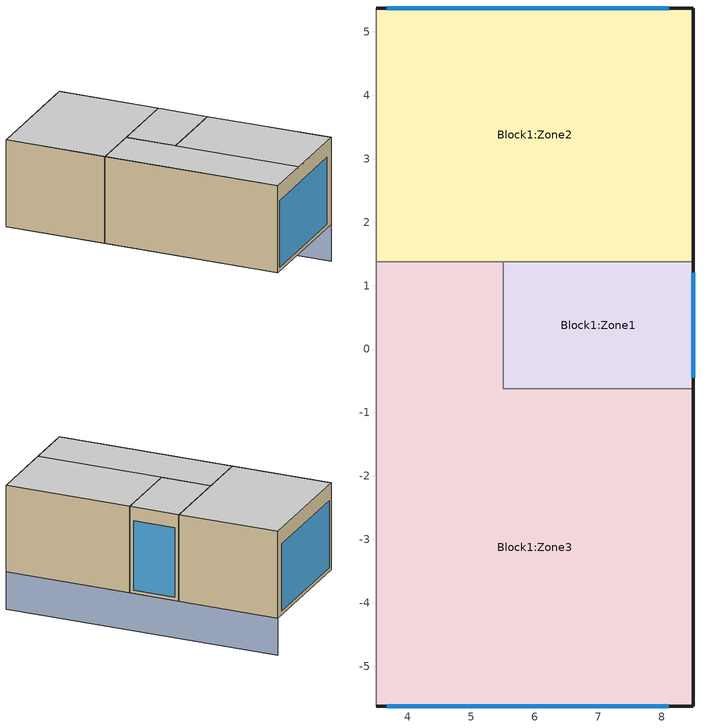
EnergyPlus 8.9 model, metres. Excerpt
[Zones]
Block1:Zone3
 floor adiabatic (Project internal floor): 5.5,-0.62 3.5,-0.62 3.5,1.38 5.5,1.38 z0; 8.5,-5.62 3.5,-5.62 3.5,-0.62 8.5,-0.62 z0
 wall outside (_Wall): 3.5,-5.62 8.5,-5.62 8.5,-0.62 z0:3.5
 wall to Block1:Zone1 (Project partition): 8.5,-0.62 5.5,-0.62 5.5,1.38 z0:3.5
 wall to Block1:Zone2 (Project partition): 5.5,1.38 3.5,1.38 z0:3.5
 wall adiabatic (Project partition): 3.5,1.38 3.5,-5.62 z0:3.5
 window (1001): 3.67,-5.62 8.11,-5.62 z0.14:2.85
 ceiling adiabatic (Project internal floor_Reversed): 5.5,-5.62 8.5,-5.62 8.5,-0.62 5.5,-0.62 z3.5; 3.5,-5.62 5.5,-5.62 5.5,1.38 3.5,1.38 z3.5
Block1:Zone1
 floor adiabatic (Project internal floor): 8.5,-0.62 5.5,-0.62 5.5,1.38 8.5,1.38 z0
 wall outside (_Wall): 8.5,-0.62 8.5,1.38 z0:3.5
 wall to Block1:Zone2 (Project partition): 8.5,1.38 5.5,1.38 z0:3.5
 window (1001): 8.5,-0.45 8.5,1.21 z0.14:2.95
 ceiling adiabatic (Project internal floor_Reversed): 5.5,-0.62 8.5,-0.62 8.5,1.38 5.5,1.38 z3.5
Block1:Zone2
 floor adiabatic (Project internal floor): 8.5,1.38 3.5,1.38 3.5,5.38 8.5,5.38 z0
 wall outside (_Wall): 8.5,1.38 8.5,5.38 3.5,5.38 z0:3.5
 wall adiabatic (Project partition): 3.5,5.38 3.5,1.38 z0:3.5
 window (1001): 8.11,5.38 3.67,5.38 z0.14:2.85
 ceiling adiabatic (Project internal floor_Reversed): 3.5,1.38 8.5,1.38 8.5,5.38 3.5,5.38 z3.5
shading: 3.5,-5.62 3.5,5.38 z0:3.5; 8.5,-5.62 8.5,5.38 z-1.5:0
[Site:Location]
GinevraResidence (O1-O1:31-12)  (01-01:31-12): Latitude=46.25; Longitude=6.13; Time Zone=1; Elevation {m}=416
[Site:GroundTemperature:BuildingSurface]
18, 18, 18, 18, 18, 18, 18, 18, 18, 18, 18, 18
[Site:GroundTemperature:Deep]
14, 14, 14, 14, 14, 14, 14, 14, 14, 14, 14, 14
[Site:GroundTemperature:Shallow]
14, 14, 14, 14, 14, 14, 14, 14, 14, 14, 14, 14
[Site:GroundTemperature:FCfactorMethod]
January FCfactorMethod ground temperature {C}=2.79; Februry FCfactorMethod ground temperature {C}=2.05; March FCfactorMethod ground temperature {C}=3.37; April FCfactorMethod ground temperature {C}=5.43; May FCfactorMethod ground temperature {C}=10.84; June FCfactorMethod ground temperature {C}=15.02; July FCfactorMethod ground temperature {C}=17.83; August FCfactorMethod ground temperature {C}=18.69; September FCfactorMethod ground temperature {C}=17.23; October FCfactorMethod ground temperature {C}=13.99; November FCfactorMethod ground temperature {C}=9.66; December FCfactorMethod ground temperature {C}=5.64
[Site:GroundReflectance]
0.2, 0.2, 0.2, 0.2, 0.2, 0.2, 0.2, 0.2, 0.2, 0.2, 0.2, 0.2
[Site:GroundReflectance:SnowModifier]
2, 2
[SizingPeriod:DesignDay] Day of Month=15; Humidity Condition Type=WetBulb; Barometric Pressure {N/M**2}=96426.3; Wind Direction {Degrees N=0, S=180}=0; Rain Indicator=No; Snow on ground indicator=No
Name | Month | Day Type -- used for schedules | Maximum Dry-Bulb Temperature {C} | Daily Dry-Bulb Temperature Range {C} | Wetbulb at Maximum Dry-Bulb{C} | Wind Speed {m/s} | Daylight Savings Time Indicator | Solar Model Indicator | Clearness {0.0 to 1.2} | Max Dry-Bulb {C} | Daily Temp Range {C} | Wet-Bulb at Max {C} | Wind Speed {M/Sec} | Clearness {0.0 to 1.2} - gives no sun (but does include long wave radiant heat exchange with sky)
Summer Design Day in GinevraResidence (O1-O1:31-12) Jul | 7 | SummerDesignDay | 33.1 | 14.4 | 19.6 | 0 | Yes | ASHRAEClearSky | 0.98
Summer Design Day in GinevraResidence (O1-O1:31-12) Aug | 8 | SummerDesignDay | 33.8 | 14.9 | 19.7 | 0 | Yes | ASHRAEClearSky | 0.98
Summer Design Day in GinevraResidence (O1-O1:31-12) Sep | 9 | SummerDesignDay | 27.8 | 12.8 | 18.6 | 0 | Yes | ASHRAEClearSky | 0.98
Winter Design Day in GinevraResidence (O1-O1:31-12) | 1 | WinterDesignDay |  |  |  |  | No |  |  | -6.2 | 0 | -6.2 | 11.2 | 0
[Building]
Building: North Axis=0; Terrain=Suburbs; Loads Convergence Tolerance=.04; Temperature Convergence Tolerance=.4; Solar Distribution=FullExterior; Maximum number of warmup days=25; Minimum number of warmup days=6
[Material:NoMass]
5_RVAL_2: Roughness=Rough; Resistance {m2-K/w}=.15; Thermal Emittance=0.9; Solar Absorptance=0.7; Visible Absorptance=0.7
[Construction]
Project internal floor; Project internal floor_Reversed; Project internal mass: Cast Concrete (Dense)_.1
Project partition: Gypsum Plasterboard_.O25, 5_RVAL_2, Gypsum Plasterboard_.O25
_Wall: Brickwork Outer_.1, XPS Extruded Polystyrene  - CO2 Blowing_.O792, Concrete Block (Medium)_.1, Gypsum Plastering_.O13
1001: 40, 1004, 2, 1004, 41
[WindowMaterial:Gas]
1004: Gas type (Air - Argon - Krypton - Xenon - SF6 - Custom)=Argon; Thickness {m}=.013
[WindowMaterial:Glazing] Optical data type {SpectralAverage or Spectral}=SpectralAverage; Thickness {m}=.003; IR transmittance at normal incidence=0; Conductivity {W/m-K}=.9; Dirt Correction Factor for Solar and Visible Transmittance=1
Name | Solar transmittance at normal incidence | Solar reflectance at normal incidence: front side | Solar reflectance at normal incidence: back side | Visible transmittance at normal incidence | Visible reflectance at normal incidence: front side | Visible reflectance at normal incidence: back side | IR emissivity: front side | IR emissivity: back side
2 | .837 | .075 | .075 | .898 | .081 | .081 | .84 | .84
40 | .63 | .19 | .22 | .85 | .056 | .079 | .84 | .1
41 | .63 | .22 | .19 | .85 | .079 | .056 | .1 | .84
[Material] Roughness=Rough; Thermal Emittance=0.9
Name | Thickness {m} | Conductivity {w/m-K} | Density {kg/m3} | Specific Heat {J/kg-K} | Solar Absorptance | Visible Absorptance
Cast Concrete (Dense)_.1 | .1 | 1.4 | 2100 | 840 | 0.6 | 0.6
Gypsum Plasterboard_.O25 | .025 | 0.25 | 900 | 1000 | 0.5 | 0.5
Brickwork Outer_.1 | .1 | 0.84 | 1700 | 800 | 0.7 | 0.7
XPS Extruded Polystyrene  - CO2 Blowing_.O792 | .0792 | 0.034 | 35 | 1400 | 0.6 | 0.6
Concrete Block (Medium)_.1 | .1 | 0.51 | 1400 | 1000 | 0.6 | 0.6
Gypsum Plastering_.O13 | .013 | 0.4 | 1000 | 1000 | 0.5 | 0.5
[Zone] Relative North (to building)=0; Zone Type=1; Zone multiplier=1; Zone inside convection algorithm=TARP; Part Of Total Floor Area=Yes
Name | Zone volume | Floor Area
Block1:Zone3 | 85.5735 | 25.1687
Block1:Zone1 | 16.5415 | 4.8651
Block1:Zone2 | 57.2221 | 16.83
[PEOPLE] Number of People SCHEDULE=TM59_Kitchen_Occ; Number of People Calculation Method=People/Area; People per Zone Floor Area=.0237; radiant fraction=.3; User Specified Sensible Fraction=AutoCalculate; CO2 generation rate per unit of activity level (units m3/s-W=3.82e-08; Enable ASHRAE 55 comfort warnings=No; MRT Calculation Type=ZoneAveraged; Work Efficiency SCHEDULE Name (0.0-1.0,real)=Work efficiency; Clothing Insulation Calculation Method=ClothingInsulationSchedule; Air Velocity SCHEDULE Name (units m/s, real)=AirVelocitySchedule
Name | Zone | Activity level SCHEDULE Name (units W/person, real) | Clothing Insulation SCHEDULE Name (real)
People Block1:Zone3 | Block1:Zone3 | Activity Schedule 157 | Clothing Schedule 157
People Block1:Zone1 | Block1:Zone1 | Activity Schedule 166 | Clothing Schedule 166
People Block1:Zone2 | Block1:Zone2 | Activity Schedule 173 | Clothing Schedule 173
[Lights] Lighting SCHEDULE=TM59_Default_Light; Design Level calculation method=Watts/Area; Watts per Zone Area {W/m2}=2.5; Return Air Fraction=0; Radiant fraction=.42; Fraction Visible=.18; Fraction Replaceable=1
Name | Zone
Block1:Zone3 | Block1:Zone3
Block1:Zone1 | Block1:Zone1
Block1:Zone2 | Block1:Zone2
[OtherEquipment] Fuel Type=Electricity; Equipment SCHEDULE=TM59_Kitchen_Occ; Design Level calculation method=EquipmentLevel; Latent fraction=0; Radiant fraction=0; Fraction Lost=1; Carbon Dioxide Generation Rate=0
Name | Zone | Design Equipment Level (W) | End-use category
Block1:Zone3 pump etc | Block1:Zone3 | 629.2175 | ELECTRIC EQUIPMENT#Block1:Zone3#07
Block1:Zone1 pump etc | Block1:Zone1 | 121.6275 | ELECTRIC EQUIPMENT#Block1:Zone1#07
Block1:Zone2 pump etc | Block1:Zone2 | 420.75 | ELECTRIC EQUIPMENT#Block1:Zone2#07
[WaterUse:Equipment] DHW SCHEDULE=Dwell_DomCommonAreas_Occ
Name | Peak Volumetric Flow Rate {m3/s} | Target Temperature Schedule | Hot Water Supply Temperature Schedule | Cold Water Supply Temperature Schedule | Zone
DHW Block1:Zone3 | 6.11739e-07 | DHW Supply Temperature Block1:Zone3 | DHW Supply Temperature Block1:Zone3 | DHW Mains Temperature Block1:Zone3 | Block1:Zone3
DHW Block1:Zone1 | 1.18249e-07 | DHW Supply Temperature Block1:Zone1 | DHW Supply Temperature Block1:Zone1 | DHW Mains Temperature Block1:Zone1 | Block1:Zone1
DHW Block1:Zone2 | 4.09063e-07 | DHW Supply Temperature Block1:Zone2 | DHW Supply Temperature Block1:Zone2 | DHW Mains Temperature Block1:Zone2 | Block1:Zone2
[Daylighting:Controls] Daylighting Method=SplitFlux; Availability Schedule=On; Lighting Control Type=Continuous; Minimum Input Power Fraction for Continuous or ContinuousOff Dimming Control=.1; Minimum Light Output Fraction for Continuous or ContinuousOff Dimming Control=0.1; Number of Stepped Control Steps=1; Probability Lighting will be Reset When Needed in Manual Stepped Control=1; Glare Calculation Azimuth Angle of View Direction Clockwise from Zone y-Axis=0; Maximum Allowable Discomfort Glare Index=22; DElight Gridding Resolution=1; Fraction of Zone Controlled by Reference Point 1=1; Illuminance Setpoint at Reference Point 1 {lux}=100
Name | Zone | Glare Calculation Daylighting Reference Point | Daylighting Reference Point 1
Block1:Zone3 | Block1:Zone3 | Block1:Zone3 Ref Point 1 | Block1:Zone3 Ref Point 1
Block1:Zone1 | Block1:Zone1 | Block1:Zone1 Ref Point 1 | Block1:Zone1 Ref Point 1
Block1:Zone2 | Block1:Zone2 | Block1:Zone2 Ref Point 1 | Block1:Zone2 Ref Point 1
[ZoneInfiltration:DesignFlowRate] Infiltration SCHEDULE=On 24/7; Design Volume Flow Rate calculation method=Flow/zone; Constant Term Coefficient=1; Temperature Term Coefficient=0; Velocity Term Coefficient=0; Velocity Squared Term Coefficient=0
Name | Zone | Design Volume Flow Rate (m3/s)
Block1:Zone3 Infiltration | Block1:Zone3 | .016639
Block1:Zone1 Infiltration | Block1:Zone1 | .003216
Block1:Zone2 Infiltration | Block1:Zone2 | .011127
[InternalMass]
Block1:Zone3 Internal mass: Construction=Project internal mass; Name of Associated Thermal Zone=Block1:Zone3; Total area exposed to Zone {m2}=12
[Sizing:Zone] Zone Cooling Design Supply Air Temperature Input Method=SupplyAirTemperature; Zone Cooling Design Supply Air Temperature (C)=12; Zone Cooling Design Supply Air Temperature Difference=0; Zone Heating Design Supply Air Temperature Input Method=SupplyAirTemperature; Zone Heating Design Supply Air Temperature (C)=35; Zone Heating Design Supply Air Temperature Difference=0; Zone Cooling Design Supply Air Humidity Ratio (kgWater/kgDryAir)=0.0077; Zone Heating Design Supply Air Humidity Ratio (kgWater/kgDryAir)=0.0156; Zone Heating Sizing Factor=1.25; Zone Cooling Sizing Factor=1.15; Cooling Design Air Flow Method=DesignDay; Cooling Minimum Air Flow Fraction=0; Heating Design Air Flow Method=DesignDay
Name | Design Specification Outdoor Air Object | Design Specification Zone Air Distribution Object
Block1:Zone3 | Block1:Zone3 | Block1:Zone3
Block1:Zone1 | Block1:Zone1 | Block1:Zone1
Block1:Zone2 | Block1:Zone2 | Block1:Zone2
[DesignSpecification:ZoneAirDistribution] Zone Air Distribution Effectiveness in Cooling Mode (dimensionless)=1; Zone Air Distribution Effectiveness in Heating Mode (dimensionless)=1
Block1:Zone3; Block1:Zone1; Block1:Zone2
[DesignSpecification:OutdoorAir] Outdoor Air Method=Sum; Outdoor Air Flow per Person {m3/s}=.01; Outdoor Air Flow per Zone Floor Area {m3/s-m2}=0; Outdoor Air Flow per Zone {m3/s}=0; Outdoor Air Flow Air Changes per Hour=0; Outdoor Air Flow Rate Fraction Schedule=TM59_Kitchen_Occ
Block1:Zone3; Block1:Zone1; Block1:Zone2
[ZoneControl:Thermostat]
Block1:Zone3 Thermostat: Block1:Zone3, Zone Control Type Sched, ThermostatSetpoint:DualSetpoint, Dual Setpoint - Zone Block1:Zone3
Block1:Zone1 Thermostat: Block1:Zone1, Zone Control Type Sched, ThermostatSetpoint:DualSetpoint, Dual Setpoint - Zone Block1:Zone1
Block1:Zone2 Thermostat: Block1:Zone2, Zone Control Type Sched, ThermostatSetpoint:DualSetpoint, Dual Setpoint - Zone Block1:Zone2
[ThermostatSetpoint:DualSetpoint]
Dual Setpoint - Zone Block1:Zone3: Block1:Zone3 Heating Setpoint Schedule, Block1:Zone3 Cooling SP Sch
Dual Setpoint - Zone Block1:Zone1: Block1:Zone1 Heating Setpoint Schedule, Block1:Zone1 Cooling SP Sch
Dual Setpoint - Zone Block1:Zone2: Block1:Zone2 Heating Setpoint Schedule, Block1:Zone2 Cooling SP Sch
[Zone equipment]
Block1:Zone3: Block1:Zone3 Ideal Loads Air
Block1:Zone1: Block1:Zone1 Ideal Loads Air
Block1:Zone2: Block1:Zone2 Ideal Loads Air
[ZoneHVAC:IdealLoadsAirSystem] Maximum Heating Supply Air Temperature {C}=35; Minimum Cooling Supply Air Temperature {C}=12; Maximum Heating Supply Air Humidity Ratio {kg-H2O/kg-air}=0.0156; Minimum Cooling Supply Air Humidity Ratio {kg-H2O/kg-air}=0.0077; Heating Limit=LimitCapacity; Maximum Heating Air Flow Rate {m3/s}=Autosize; Maximum Sensible Heating Capacity=Autosize; Cooling Limit=LimitFlowRateAndCapacity; Maximum Cooling Air Flow Rate {m3/s}=Autosize; Maximum Total Cooling Capacity=Autosize; Dehumidification Control Type=None; Humidification Control Type=None; Outdoor Air Economizer Type=NoEconomizer; Heat Recovery Type=None
Name | Heating Availability Schedule | Cooling availability schedule | Design Specification Outdoor Air Object
Block1:Zone3 Ideal Loads Air | Block1:Zone3 Heating Availability Sch | Block1:Zone3 Cooling Availability Sch | Block1:Zone3
Block1:Zone1 Ideal Loads Air | Block1:Zone1 Heating Availability Sch | Block1:Zone1 Cooling Availability Sch | Block1:Zone1
Block1:Zone2 Ideal Loads Air | Block1:Zone2 Heating Availability Sch | Block1:Zone2 Cooling Availability Sch | Block1:Zone2
[Schedule:Compact]
On; On 24/7: Any Number, Through: 12/31, For: AllDays, Until: 24:00, 1
Work efficiency: Any Number, Through: 12/31, For: AllDays, Until: 24:00, 0
AirVelocitySchedule: Any Number, Through: 12/31, For: AllDays, Until: 24:00, .137
Dwell_DomCommonAreas_Occ: Fraction, Through: 31 Dec, For: Weekdays SummerDesignDay, Until: 07:00, 0, Until: 08:00, 0.5, Until: 09:00, 1, Until: 10:00, 0.5, Until: 17:00, 0, Until: 18:00, 0.25, Until: 19:00, 0.5, Until: 20:00, 0.75, Until: 22:00, 1, Until: 23:00, 0.75, Until: 24:00, 0.25, For: Weekends, Until: 09:00, 0, Until: 21:00, 1, Until: 24:00, 0, For: Holidays, Until: 09:00, 0, Until: 21:00, 1, Until: 24:00, 0, For: WinterDesignDay AllOtherDays, Until: 24:00, 0
TM59_Default_Light: Fraction, Through: 31 Dec, For: Weekdays SummerDesignDay Weekends, Until: 18:00, 0, Until: 23:00, 1, Until: 24:00, 0, For: WinterDesignDay AllOtherDays, Until: 24:00, 0
Activity Schedule 157; Activity Schedule 166; Activity Schedule 173: Any Number, Through: 12/31, For: AllDays, Until: 24:00, 130
Clothing Schedule 157; Clothing Schedule 166; Clothing Schedule 173: Any Number, Through: 4/1, For: AllDays, Until: 24:00, 1, Through: 9/30, For: AllDays, Until: 24:00, .5, Through: 12/31, For: AllDays, Until: 24:00, 1
DHW Supply Temperature Block1:Zone3; DHW Supply Temperature Block1:Zone1; DHW Supply Temperature Block1:Zone2: Temperature, Through: 12/31, For: AllDays, Until: 24:00, 65
DHW Mains Temperature Block1:Zone3; DHW Mains Temperature Block1:Zone1; DHW Mains Temperature Block1:Zone2: Temperature, Through: 12/31, For: AllDays, Until: 24:00, 10
Block1:Zone3 Heating Setpoint Schedule; Block1:Zone1 Heating Setpoint Schedule; Block1:Zone2 Heating Setpoint Schedule: Temperature, Through: 31 Mar, For: AllDays, Until: 24:00, 20, Through: 30 Sep, For: AllDays, Until: 24:00, -50, Through: 31 Dec, For: AllDays, Until: 24:00, 20
Block1:Zone3 Heating Availability Sch; Block1:Zone1 Heating Availability Sch; Block1:Zone2 Heating Availability Sch: Temperature, Through: 31 Mar, For: AllDays, Until: 24:00, 1, Through: 30 Sep, For: AllDays, Until: 24:00, 0, Through: 31 Dec, For: AllDays, Until: 24:00, 1
Block1:Zone3 Cooling SP Sch; Block1:Zone1 Cooling SP Sch; Block1:Zone2 Cooling SP Sch: Temperature, Through: 31 Mar, For: AllDays, Until: 24:00, 100, Through: 30 Sep, For: AllDays, Until: 24:00, 25, Through: 31 Dec, For: AllDays, Until: 24:00, 100
Block1:Zone3 Cooling Availability Sch; Block1:Zone1 Cooling Availability Sch; Block1:Zone2 Cooling Availability Sch: Temperature, Through: 31 Mar, For: AllDays, Until: 24:00, 0, Through: 30 Sep, For: AllDays, Until: 24:00, 1, Through: 31 Dec, For: AllDays, Until: 24:00, 0
[SCHEDULE:COMPACT]
TM59_Kitchen_Occ: Fraction, Through: 31 Dec, For: WinterDesignDay, Until: 24:00, 0, For: AllOtherDays, Until: 09:00, 0, Until: 22:00, 0.25, Until: 24:00, 0
[Schedule:Day:Hourly]
Summer Control Type Day Sch; Winter Control Type Day Sch: Control Type, 4, 4, 4, 4, 4, 4, 4, 4, 4, 4, 4, 4, 4, 4, 4, 4, 4, 4, 4, 4, 4, 4, 4, 4
[Schedule:Week:Daily]
Summer Control Type Week Sch: Summer Control Type Day Sch, Summer Control Type Day Sch, Summer Control Type Day Sch, Summer Control Type Day Sch, Summer Control Type Day Sch, Summer Control Type Day Sch, Summer Control Type Day Sch, Summer Control Type Day Sch, Summer Control Type Day Sch, Summer Control Type Day Sch, Summer Control Type Day Sch, Summer Control Type Day Sch
Winter Control Type Week Sch: Winter Control Type Day Sch, Winter Control Type Day Sch, Winter Control Type Day Sch, Winter Control Type Day Sch, Winter Control Type Day Sch, Winter Control Type Day Sch, Winter Control Type Day Sch, Winter Control Type Day Sch, Winter Control Type Day Sch, Winter Control Type Day Sch, Winter Control Type Day Sch, Winter Control Type Day Sch
[Schedule:Year]
Zone Control Type Sched: Control Type, Winter Control Type Week Sch, 1, 1, 3, 31, Summer Control Type Week Sch, 4, 1, 9, 30, Winter Control Type Week Sch, 10, 1, 12, 31
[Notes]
Hourly weather file: C:\ProgramData\DesignBuilder\Weather Data\CHE_GENEVA_IWEC.epw
